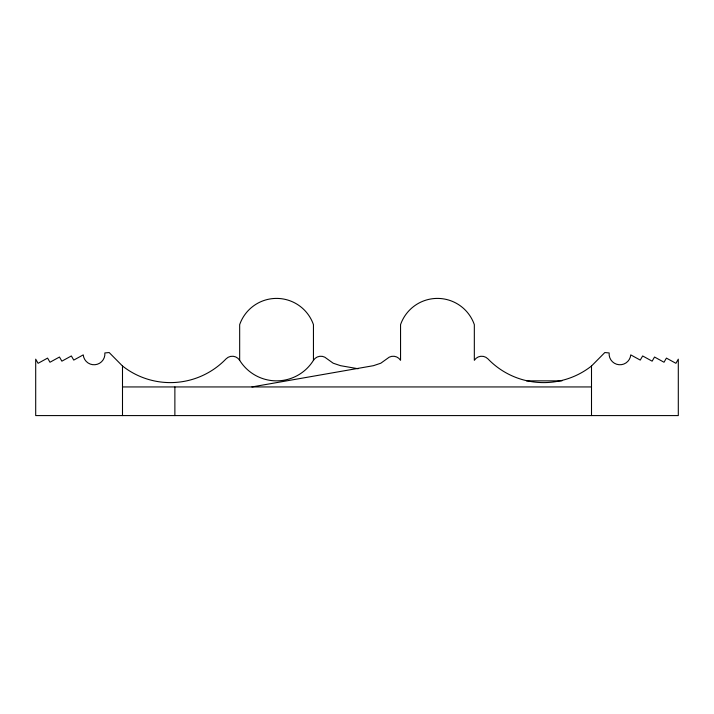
<?xml version="1.0" encoding="UTF-8"?>
<svg xmlns="http://www.w3.org/2000/svg" width="714" height="714" viewBox="0 0 714 714"><rect width="100%" height="100%" fill="white"/><g stroke="black" fill="none" stroke-linecap="round" stroke-linejoin="round"><path stroke-width="1.07" d="M591.504 415.584L591.504 366.005L604.82 352.546L609.14 352.939A10.853 10.853 0 0 0 618.976 364.72A10.853 10.853 0 0 0 630.757 354.885L640.253 360.097L642.645 355.956L652.132 361.168L654.524 357.027L664.02 362.239L666.412 358.098L675.908 363.31L678.3 359.169L678.3 415.584L35.7 415.584L35.7 359.169L38.092 363.31L47.588 358.098L49.98 362.239L59.476 357.027L61.868 361.168L71.355 355.956L73.747 360.097L83.243 354.885A10.853 10.853 0 0 0 95.024 364.72A10.853 10.853 0 0 0 104.86 352.939L109.18 352.546L122.496 366.005L122.496 415.584M251.926 386.943L373.44 365.684L380.803 363.212L387.113 358.687A8.684 8.684 0 0 1 400.554 360.329L400.554 324.629A39.056 39.056 0 0 1 474.328 324.629L474.328 360.329A8.684 8.684 0 0 1 487.965 358.892A77.255 77.255 0 0 0 591.504 366.005M526.477 380.865L561.936 380.865M122.496 386.943L591.504 386.943M358.08 368.745L340.56 365.684L333.197 363.212L326.887 358.687A8.684 8.684 0 0 0 313.446 360.329A43.402 43.402 0 0 1 239.672 360.329A8.684 8.684 0 0 0 226.035 358.892A77.255 77.255 0 0 1 122.496 366.005M313.446 360.329L313.446 324.629A39.056 39.056 0 0 0 239.672 324.629L239.672 360.329M174.876 386.943L174.876 415.584"/></g></svg>
